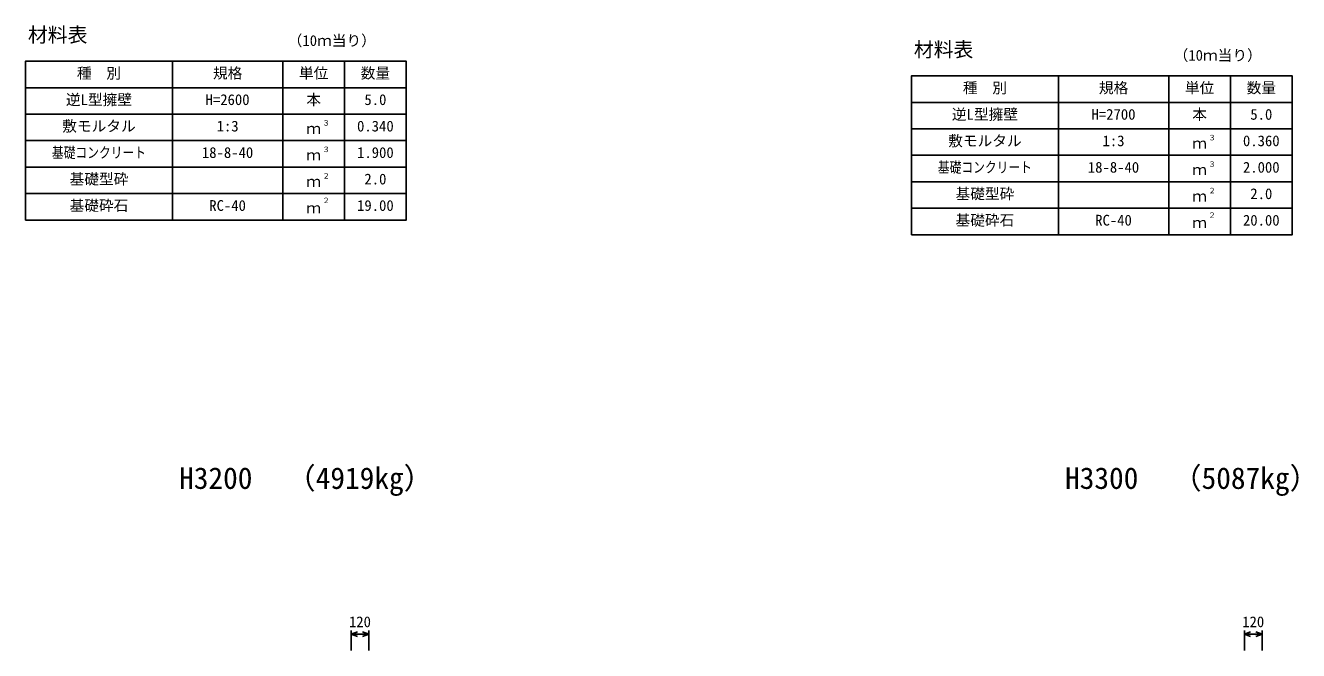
# Model space of a CAD drawing. Units: millimetres, scale not verified. Extents: x -67200 to 67200, y -23760 to 23760.
# Drawn here: x 12180 to 20837, y -10461 to -6209 of the extents above; entities that cross this region are included whole.
import ezdxf
from ezdxf.enums import TextEntityAlignment as Align

# ---------------------------------------------------------------- set-up
doc = ezdxf.new("R2010")
doc.units = ezdxf.units.MM
doc.header["$LTSCALE"] = 80
for name, color, linetype, lineweight in [('0-1_DIM', 7, 'Continuous', 25), ('0-4_HYO', 3, 'Continuous', 25), ('0-5_HYO2', 4, 'Continuous', 25), ('0-8_TXT', 7, 'Continuous', 25)]:
    doc.layers.add(name, color=color, linetype=linetype, lineweight=lineweight)
doc.styles.add('ＭＳ ゴシック', font='')
doc.styles.get('ＭＳ ゴシック').set_extended_font_data('MS Gothic')

msp = doc.modelspace()

# ---------------------------------------------------------------- linework, layer by layer
at = {"layer": '0-1_DIM'}
for p, q in [((14394.5, -10323.68), (14394.5, -10460.57)), ((14394.5, -10348.68), (14514.5, -10348.68)), ((14514.5, -10323.68), (14514.5, -10460.57)), ((20469.5, -10323.68), (20469.5, -10460.57)), ((20469.5, -10348.68), (20589.5, -10348.68)), ((20589.5, -10323.68), (20589.5, -10460.57))]:
    msp.add_line(p, q, dxfattribs=at)
for points in [[(14436.79, -10333.29), (14394.5, -10348.68), (14436.79, -10364.07)], [(14472.21, -10333.29), (14514.5, -10348.68), (14472.21, -10364.07)], [(20511.79, -10333.29), (20469.5, -10348.68), (20511.79, -10364.07)], [(20547.21, -10333.29), (20589.5, -10348.68), (20547.21, -10364.07)]]:
    msp.add_lwpolyline(points, dxfattribs=at)
at = {"layer": '0-4_HYO'}
for p, q in [((13179.5, -6452.56), (13179.5, -7532.56)), ((13929.5, -6452.56), (13929.5, -7532.56)), ((14349.5, -6452.56), (14349.5, -7532.56)), ((19204.5, -6552.56), (19204.5, -7632.56)), ((19954.5, -6552.56), (19954.5, -7632.56)), ((20374.5, -6552.56), (20374.5, -7632.56)), ((12179.5, -6632.56), (14769.5, -6632.56)), ((18204.5, -6732.56), (20794.5, -6732.56))]:
    msp.add_line(p, q, dxfattribs=at)
for points in [[(12179.5, -7532.56), (14769.5, -7532.56), (14769.5, -6452.56), (12179.5, -6452.56)], [(18204.5, -7632.56), (20794.5, -7632.56), (20794.5, -6552.56), (18204.5, -6552.56)]]:
    msp.add_lwpolyline(points, close=True, dxfattribs=at)
at = {"layer": '0-5_HYO2'}
for p, q in [((12179.5, -6812.56), (14769.5, -6812.56)), ((18204.5, -6912.56), (20794.5, -6912.56)), ((12179.5, -6992.56), (14769.5, -6992.56)), ((18204.5, -7092.56), (20794.5, -7092.56)), ((12179.5, -7172.56), (14769.5, -7172.56)), ((18204.5, -7272.56), (20794.5, -7272.56)), ((12179.5, -7352.56), (14769.5, -7352.56)), ((18204.5, -7452.56), (20794.5, -7452.56))]:
    msp.add_line(p, q, dxfattribs=at)

# ---------------------------------------------------------------- texts
at = {"layer": '0-1_DIM', "style": 'ＭＳ ゴシック'}
for p in [(14379.5, -10323.68), (20454.5, -10323.68)]:
    msp.add_text('120', height=73.31, dxfattribs=at).set_placement(p, align=Align.BOTTOM_LEFT)
at = {"layer": '0-8_TXT', "style": 'ＭＳ ゴシック'}
for s, height, p in [('材料表', 98.97, (12196.17, -6352.56)), ('（10ｍ当り）', 73.31, (13962.83, -6370.9)), ('材料表', 98.97, (18221.17, -6452.56)), ('（10ｍ当り）', 73.31, (19987.83, -6470.9)), ('種\u3000別', 73.31, (12529.5, -6592.56)), ('規格', 73.31, (13454.5, -6592.56)), ('単位', 73.31, (14039.5, -6592.56)), ('数量', 73.31, (14459.5, -6592.56)), ('逆L型擁壁', 73.31, (12454.5, -6772.56)), ('種\u3000別', 73.31, (18554.5, -6692.56)), ('規格', 73.31, (19479.5, -6692.56)), ('単位', 73.31, (20064.5, -6692.56)), ('数量', 73.31, (20484.5, -6692.56)), ('H=2600', 73.31, (13404.5, -6772.56)), ('本', 73.31, (14089.5, -6772.56)), ('5.0', 73.31, (14484.5, -6772.56)), ('逆L型擁壁', 73.31, (18479.5, -6872.56)), ('H=2700', 73.31, (19429.5, -6872.56)), ('本', 73.31, (20114.5, -6872.56)), ('5.0', 73.31, (20509.5, -6872.56)), ('敷モルタル', 73.31, (12429.5, -6952.56)), ('1:3', 73.31, (13479.5, -6952.56)), ('ｍ', 73.31, (14089.5, -6969.23)), ('３', 36.66, (14198.74, -6901.95)), ('0.340', 73.31, (14434.5, -6952.56)), ('敷モルタル', 73.31, (18454.5, -7052.56)), ('1:3', 73.31, (19504.5, -7052.56)), ('ｍ', 73.31, (20114.5, -7069.23)), ('３', 36.66, (20223.74, -7001.95)), ('0.360', 73.31, (20459.5, -7052.56)), ('18-8-40', 73.31, (13379.5, -7132.56)), ('ｍ', 73.31, (14089.5, -7149.23)), ('３', 36.66, (14198.74, -7081.95)), ('1.900', 73.31, (14434.5, -7132.56)), ('18-8-40', 73.31, (19404.5, -7232.56)), ('ｍ', 73.31, (20114.5, -7249.23)), ('３', 36.66, (20223.74, -7181.95)), ('2.000', 73.31, (20459.5, -7232.56)), ('基礎型砕', 73.31, (12479.5, -7312.56)), ('ｍ', 73.31, (14089.5, -7329.23)), ('２', 36.66, (14198.74, -7261.95)), ('2.0', 73.31, (14484.5, -7312.56)), ('基礎型砕', 73.31, (18504.5, -7412.56)), ('ｍ', 73.31, (20114.5, -7429.23)), ('２', 36.66, (20223.74, -7361.95)), ('2.0', 73.31, (20509.5, -7412.56)), ('基礎砕石', 73.31, (12479.5, -7492.56)), ('RC-40', 73.31, (13429.5, -7492.56)), ('ｍ', 73.31, (14089.5, -7509.23)), ('２', 36.66, (14198.74, -7428.62)), ('19.00', 73.31, (14434.5, -7492.56)), ('基礎砕石', 73.31, (18504.5, -7592.56)), ('RC-40', 73.31, (19454.5, -7592.56)), ('ｍ', 73.31, (20114.5, -7609.23)), ('２', 36.66, (20223.74, -7528.62)), ('20.00', 73.31, (20459.5, -7592.56)), ('H3200', 146.6, (13224.5, -9405.32)), ('（4919kg）', 146.6, (13953.12, -9405.32)), ('H3300', 146.6, (19249.5, -9405.32)), ('（5087kg）', 146.6, (19978.12, -9405.32))]:
    msp.add_text(s, height=height, dxfattribs=at).set_placement(p, align=Align.BOTTOM_LEFT)
at = {"layer": '0-8_TXT', "style": 'ＭＳ ゴシック', "width": 0.8}
for p in [(12359.5, -7132.56), (18384.5, -7232.56)]:
    msp.add_text('基礎コンクリート', height=73.31, dxfattribs=at).set_placement(p, align=Align.BOTTOM_LEFT)

doc.saveas('drawing.dxf')
